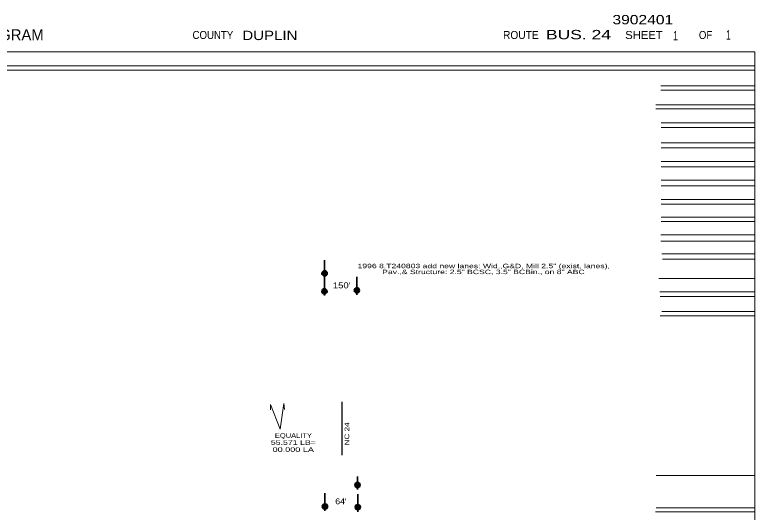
# Model space of a CAD drawing. Extents: x 2147484.05 to 2147492.56, y 2147476.97 to 2147483.52.
# Drawn here: x 2147487.808 to 2147492.561, y 2147480.331 to 2147483.52 of the extents above; entities that cross this region are included whole.
import ezdxf
from ezdxf.enums import TextEntityAlignment as Align

# ---------------------------------------------------------------- set-up
doc = ezdxf.new("R2010")
doc.units = 0
doc.header["$LTSCALE"] = 0.016
doc.layers.add('1', color=7, linetype='Continuous', lineweight=13)

msp = doc.modelspace()

# ---------------------------------------------------------------- hatches: boundary and pattern name
at = {"layer": '1'}
for points in [[(2147489.8137, 2147481.8621, 1), (2147489.7796, 2147481.8621, 1)], [(2147490.021, 2147481.7526, 1), (2147489.9869, 2147481.7526, 1)], [(2147489.8127, 2147481.7467, 1), (2147489.7787, 2147481.7467, 1)], [(2147490.0248, 2147480.5043, 1), (2147489.9907, 2147480.5043, 1)], [(2147489.8161, 2147480.3669, 1), (2147489.7821, 2147480.3669, 1)], [(2147490.0267, 2147480.3625, 1), (2147489.9927, 2147480.3625, 1)]]:
    msp.add_hatch(color=256, dxfattribs=at).paths.add_polyline_path(points)

# ---------------------------------------------------------------- linework, layer by layer
for p, q in [((2147484.051, 2147483.283), (2147492.559, 2147483.283)), ((2147492.559, 2147483.154), (2147492.559, 2147483.283)), ((2147492.559, 2147477.068), (2147492.559, 2147483.283)), ((2147484.652, 2147483.192), (2147492.559, 2147483.192)), ((2147484.051, 2147483.164), (2147492.559, 2147483.164)), ((2147491.955, 2147483.065), (2147492.558, 2147483.065)), ((2147491.955, 2147483.036), (2147492.558, 2147483.036)), ((2147491.924, 2147482.943), (2147492.559, 2147482.943)), ((2147491.924, 2147482.917), (2147492.559, 2147482.917)), ((2147491.958, 2147482.828), (2147492.561, 2147482.828)), ((2147491.958, 2147482.797), (2147492.561, 2147482.797)), ((2147491.958, 2147482.699), (2147492.561, 2147482.699)), ((2147491.958, 2147482.667), (2147492.561, 2147482.667)), ((2147491.958, 2147482.579), (2147492.561, 2147482.579)), ((2147491.958, 2147482.545), (2147492.561, 2147482.545)), ((2147491.958, 2147482.46), (2147492.561, 2147482.46)), ((2147491.958, 2147482.423), (2147492.561, 2147482.423)), ((2147491.958, 2147482.335), (2147492.561, 2147482.335)), ((2147491.958, 2147482.306), (2147492.561, 2147482.306)), ((2147491.958, 2147482.223), (2147492.561, 2147482.223)), ((2147491.958, 2147482.195), (2147492.561, 2147482.195)), ((2147491.958, 2147482.195), (2147492.561, 2147482.195)), ((2147491.955, 2147482.109), (2147492.558, 2147482.109)), ((2147491.956, 2147482.068), (2147492.559, 2147482.068)), ((2147491.961, 2147481.987), (2147492.559, 2147481.987)), ((2147491.966, 2147481.953), (2147492.559, 2147481.953)), ((2147491.943, 2147481.829), (2147492.559, 2147481.829)), ((2147491.948, 2147481.743), (2147492.559, 2147481.743)), ((2147491.951, 2147481.714), (2147492.559, 2147481.714)), ((2147491.951, 2147481.59), (2147492.559, 2147481.59)), ((2147491.961, 2147481.618), (2147492.559, 2147481.618)), ((2147491.925, 2147480.565), (2147492.559, 2147480.565)), ((2147491.925, 2147480.359), (2147492.559, 2147480.359)), ((2147491.92, 2147480.332), (2147492.559, 2147480.332))]:
    msp.add_line(p, q, dxfattribs=at)
at = {"layer": '1', "lineweight": 35}
for p, q in [((2147489.796, 2147481.833), (2147489.796, 2147481.947)), ((2147489.796, 2147481.719), (2147489.796, 2147481.833)), ((2147490.004, 2147481.725), (2147490.004, 2147481.839)), ((2147490.008, 2147480.476), (2147490.008, 2147480.559)), ((2147489.799, 2147480.339), (2147489.799, 2147480.453)), ((2147490.009, 2147480.333), (2147490.009, 2147480.447))]:
    msp.add_line(p, q, dxfattribs=at)
at = {"layer": '1', "lineweight": 25}
msp.add_line((2147489.907, 2147481.038), (2147489.907, 2147480.697), dxfattribs=at)
at = {"layer": '1'}
msp.add_lwpolyline([(2147489.449, 2147480.987), (2147489.449, 2147481.022), (2147489.511, 2147480.862), (2147489.535, 2147481.027), (2147489.54, 2147480.99)], dxfattribs=at)
at = {"layer": '1', "lineweight": 35}
for centre in [(2147489.7966, 2147481.8621), (2147490.0039, 2147481.7526), (2147489.7957, 2147481.7467), (2147490.0078, 2147480.5043), (2147489.7991, 2147480.3669), (2147490.0097, 2147480.3625)]:
    msp.add_circle(centre, 0.017, dxfattribs=at)

# ---------------------------------------------------------------- texts
at = {"layer": '1'}
for s, height, width, p in [('3902401', 0.06, 1.25, (2147491.8395, 2147483.459)), ('COUNTY', 0.05139, 0.9, (2147489.0795, 2147483.365)), ('DUPLIN', 0.06, 1.2, (2147489.4455, 2147483.358)), ('ROUTE', 0.05139, 0.95, (2147491.0565, 2147483.365)), ('BUS. 24', 0.06, 1.4, (2147491.4265, 2147483.363)), ('SHEET', 0.05139, 1.05, (2147491.847, 2147483.365)), ('1', 0.06, 0.7, (2147492.0495, 2147483.356)), ('OF', 0.05139, 0.9, (2147492.2425, 2147483.365)), ('1', 0.06, 0.7, (2147492.3895, 2147483.361)), ('1996 8.T240803 add new lanes: Wid.,G&D, Mill 2.5" (exist. lanes),', 0.0285, 1.45, (2147490.818, 2147481.895)), ('Pav.,& Structure: 2.5" BCSC, 3.5" BCBin., on 8" ABC', 0.0285, 1.45, (2147490.8165, 2147481.857)), ("150'", 0.038, 1.2, (2147489.9065, 2147481.766)), ('EQUALITY', 0.03, 1.2, (2147489.5965, 2147480.807)), ('55.571 LB=', 0.03, 1.4, (2147489.596, 2147480.762)), ('00.000 LA', 0.03, 1.45, (2147489.5955, 2147480.717)), ("64'", 0.038, 1.1, (2147489.9015, 2147480.381))]:
    msp.add_text(s, height=height, dxfattribs=dict(at, width=width)).set_placement(p, align=Align.CENTER)
msp.add_text('NORTH CAROLINA STATE HIGHWAY CONSTRUCTION AND INVENTORY DIAGRAM', height=0.07115, dxfattribs=at).set_placement((2147484.256, 2147483.356))
at = {"layer": '1', "width": 1.3}
msp.add_text('NC 24', height=0.03, rotation=90, dxfattribs=at).set_placement((2147489.955, 2147480.8325), align=Align.CENTER)

doc.saveas('drawing.dxf')
